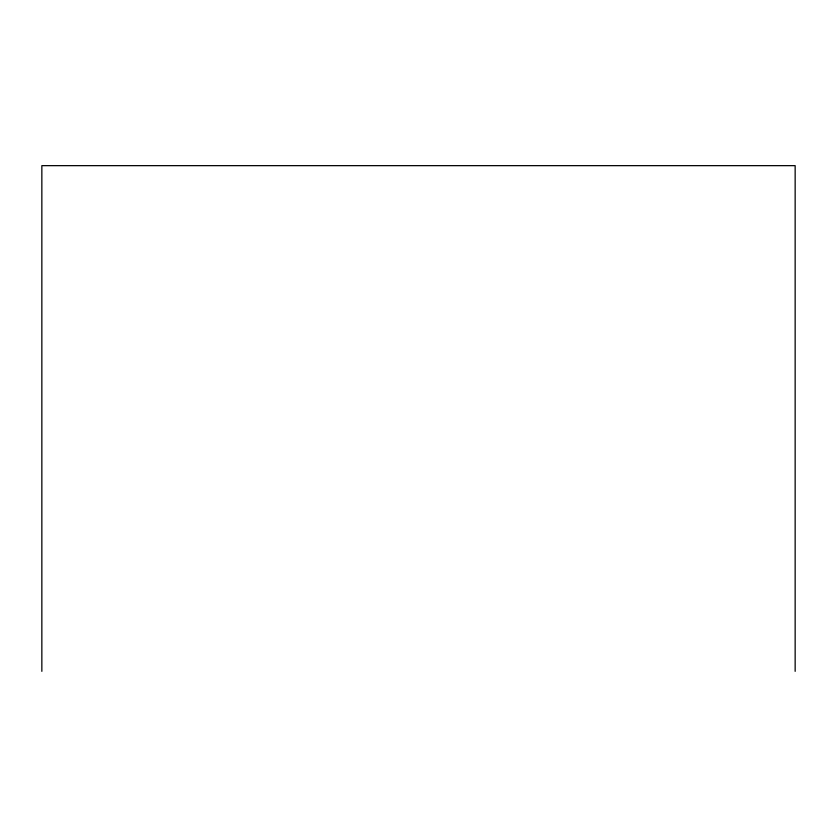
<?xml version="1.0" encoding="UTF-8"?>
<svg xmlns="http://www.w3.org/2000/svg" width="837" height="837" viewBox="0 0 837 837"><rect width="100%" height="100%" fill="white"/><g stroke="black" fill="none" stroke-linecap="round" stroke-linejoin="round"><path stroke-width="1.26" d="M795.15 671.347L795.15 165.653L41.85 165.653L41.85 671.347"/></g></svg>
